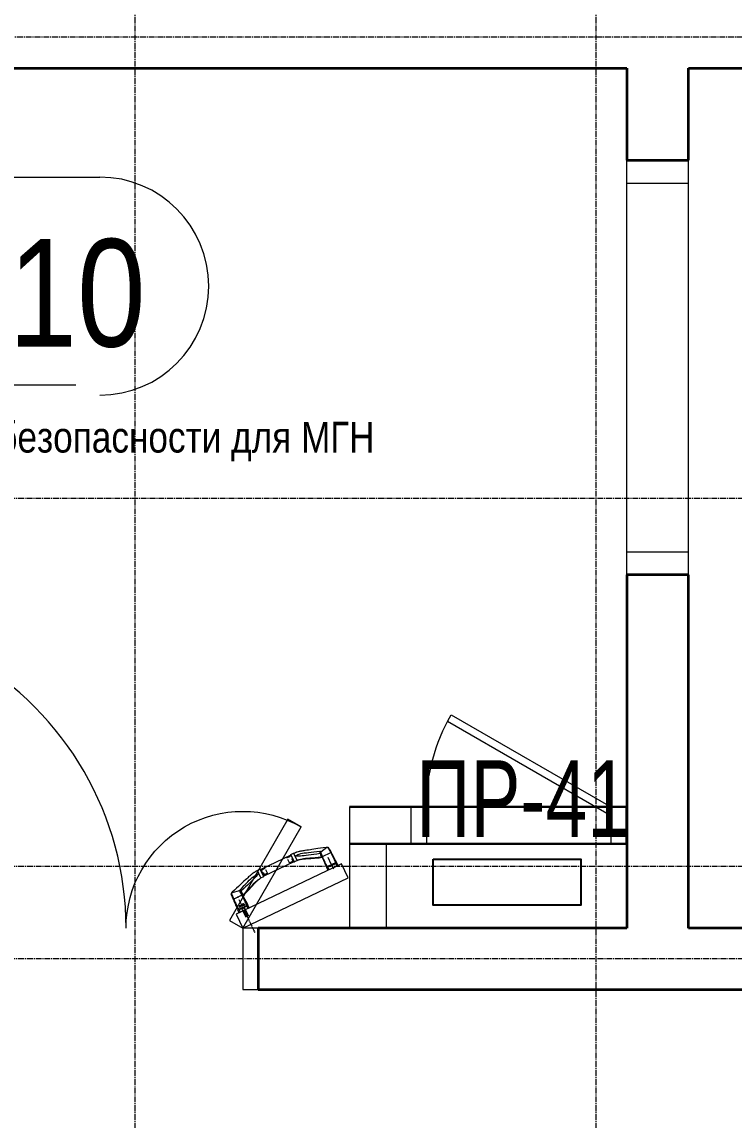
# Model space of a CAD drawing. Header units: millimetres. Extents: x -65509 to 912790, y 446 to 713294.
# Drawn here: x 451332 to 453650, y 517758 to 521333 of the extents above; entities that cross this region are included whole.
import ezdxf
from ezdxf import colors
from ezdxf.entities.mleader import LeaderData, LeaderLine
from ezdxf.enums import TextEntityAlignment as Align
from ezdxf.math import Vec2, Vec3

# ---------------------------------------------------------------- set-up
doc = ezdxf.new("R2010")
doc.units = ezdxf.units.MM
for name, pattern in [('CENTER2', [28.575, 19.05, -3.175, 3.175, -3.175]), ('CENTERLINE', [30, 12, -1.5, 3, -1.5, 12]), ('HIDDEN', [9.525, 6.35, -3.175])]:
    doc.linetypes.add(name, pattern=pattern)
doc.layers.get('Defpoints').update_dxf_attribs({"color": 250})
for name, color, linetype, lineweight in [('A-Wall-Open', 250, 'Continuous', 5), ('АР_Area', 250, 'Continuous', 5), ('АР_Двери', 5, 'Continuous', 9), ('АР_Двери_внутренние_антипаника', 250, 'Continuous', 0), ('АР_Проем', 250, 'Continuous', 0), ('АР_Стены ЖБ', 250, 'Continuous', 35), ('АР_Стены кирпич', 250, 'Continuous', 20), ('Двери кабины', 250, 'Continuous', 0), ('РД_Воронки с кровли', 250, 'Continuous', 18), ('РД_Оси_100', 250, 'Continuous', 0)]:
    doc.layers.add(name, color=color, linetype=linetype, lineweight=lineweight)
doc.layers.add('ВТ_оборудование', color=250, linetype='Continuous')
doc.layers.add('РД_Перемычка инж проемов', color=250, linetype='Continuous')
doc.layers.add('РД_Проем', color=250, linetype='Continuous', lineweight=0, plot=False)
doc.layers.add('РД_проем_инж перемыч_подсчет', color=250, linetype='Continuous', lineweight=30, plot=False)
doc.styles.add('Arial0', font='arial.ttf')
doc.styles.add('style1', font='ARIALN.TTF')
doc.styles.add('ккк', font='isocpeur.ttf', dxfattribs={"width": 0.85, "oblique": 15})

# ---------------------------------------------------------------- blocks, each defined once
blk = doc.blocks.new('UUNEW01NEW00')
at = {"layer": 'АР_Двери_внутренние_антипаника', "color": 40, "linetype": 'Continuous'}
for p, q in [((-9.1, 24), (9.1, 24)), ((-9.1, 19.3), (-9.1, 24)), ((-9, 18.2), (-9.1, 19.3)), ((-9, 17.1), (-9, 18.2)), ((9.1, 24), (9.1, 19.3)), ((-8.8, 1.3), (-13.2, -0.1)), ((-8.5, 1.5), (-9, 17.1)), ((-8.5, 1.5), (-8.8, 1.3)), ((8.3, 0.5), (8, -3.9)), ((-53, -19.5), (-53, -12.4)), ((-47.5, -11.9), (-52.5, -11.9)), ((-47.5, -11.9), (-46.3, -11.8)), ((-45.1, -11.7), (-46.3, -11.8)), ((-44.4, -11.5), (-45.1, -11.7)), ((-42.2, -11), (-44.4, -11.6)), ((-40, -10.4), (-42.2, -11)), ((-38, -9.7), (-40, -10.4)), ((-36.1, -9), (-38, -9.7)), ((-34.2, -8.3), (-36.1, -9)), ((-32.1, -7.5), (-34.2, -8.3)), ((-30.3, -6.7), (-32.1, -7.5)), ((-28.2, -5.9), (-30.3, -6.7)), ((-25.9, -4.9), (-28.2, -5.9)), ((-23.3, -3.9), (-25.9, -4.9)), ((-20.4, -2.7), (-23.3, -3.9)), ((-17, -1.5), (-20.4, -2.7)), ((-17.7, -18.3), (-14.9, -17.4)), ((-13.2, -0.1), (-17, -1.5)), ((-14.9, -17.4), (-11.8, -16.4)), ((-11.8, -16.4), (-8.3, -15.3)), ((-8.3, -15.3), (-4.5, -14.1)), ((-4.5, -14.1), (-0.2, -12.7)), ((-0.2, -12.7), (4.6, -11.2)), ((4.6, -11.2), (5.6, -10.9)), ((5.6, -10.9), (6.4, -10.5)), ((6.4, -10.5), (7.3, -9.6)), ((7.3, -9.6), (7.6, -8.9)), ((7.6, -8.9), (7.7, -8.7)), ((8, -3.9), (7.7, -8.6)), ((7.7, -8.7), (7.7, -8.6)), ((-53, -24.6), (-53, -19.5)), ((-52.5, -25.1), (-47.5, -25.1)), ((-47.5, -25.1), (-45.1, -25)), ((-45.1, -25), (-44.1, -24.9)), ((-44.1, -24.9), (-43.6, -24.9)), ((-43.6, -24.9), (-43, -24.8)), ((-43, -24.8), (-42.4, -24.8)), ((-42.4, -24.8), (-41.8, -24.7)), ((-41.8, -24.7), (-41.1, -24.6)), ((-41.1, -24.6), (-39.3, -24.3)), ((-39.3, -24.3), (-37.6, -23.9)), ((-37.6, -23.9), (-36.2, -23.6)), ((-36.2, -23.6), (-35.1, -23.3)), ((-35.1, -23.3), (-34.2, -23.1)), ((-34.2, -23.1), (-33.1, -22.8)), ((-33.1, -22.8), (-31.7, -22.5)), ((-31.7, -22.5), (-30.1, -22)), ((-30.1, -22), (-28.2, -21.5)), ((-28.2, -21.5), (-26, -20.8)), ((-26, -20.8), (-23.3, -20)), ((-23.3, -20), (-20.2, -19.1)), ((-20.2, -19.1), (-17.7, -18.3))]:
    blk.add_line(p, q, dxfattribs=at)
at = {"layer": 'АР_Двери_внутренние_антипаника', "color": 1, "linetype": 'Continuous'}
for p, q in [((-9.1, 19.3), (-8.9, 19.4)), ((-9.1, 19.3), (-9, 18.8)), ((-9, 18.8), (-8.8, 18.6)), ((-8.9, 19.4), (-8.5, 19.5)), ((-8.8, 18.6), (-8.6, 18.4)), ((-8.6, 18.4), (-8.4, 18.2)), ((-8.5, 19.5), (-8.2, 19.5)), ((-8.4, 18.2), (-8.1, 18.1)), ((-8.2, 19.5), (-7.8, 19.6)), ((-8.1, 18.1), (-7.6, 18)), ((-7.8, 19.6), (-7.5, 19.6)), ((-7.5, 18.3), (-7.6, 18.2)), ((-7.6, 18.2), (-7.6, 18)), ((-7.6, 18), (-7.6, 16.2)), ((-7.5, 19.6), (-7.1, 19.6)), ((-7.4, 18.3), (-7.5, 18.3)), ((-7.3, 18.3), (-7.4, 18.3)), ((-7.2, 18.3), (-7.3, 18.3)), ((-7.1, 18.3), (-7.2, 18.3)), ((-7.1, 24), (-7.1, 19.6)), ((-7.1, 19.6), (7.1, 19.6)), ((-7.1, 19.6), (-7.1, 18.3)), ((7.1, 18.3), (-7.1, 18.3)), ((7.1, 19.6), (7.1, 24)), ((7.1, 19.6), (7.1, 18.3)), ((7.1, 19.6), (7.5, 19.6)), ((7.2, 18.3), (7.1, 18.3)), ((7.3, 18.3), (7.2, 18.3)), ((7.5, 18.3), (7.3, 18.3)), ((7.5, 19.6), (7.8, 19.6)), ((7.6, 18.2), (7.5, 18.3)), ((7.6, 18), (7.6, 18.2)), ((7.6, 18), (8.1, 18.1)), ((7.6, 16.2), (7.6, 18)), ((7.8, 19.6), (8.2, 19.5)), ((8.1, 18.1), (8.4, 18.2)), ((8.2, 19.5), (8.5, 19.5)), ((8.4, 18.2), (8.6, 18.4)), ((8.5, 19.5), (8.9, 19.4)), ((8.6, 18.4), (8.8, 18.6)), ((8.8, 18.6), (9, 18.8)), ((8.9, 19.4), (9.1, 19.3)), ((9, 18.8), (9.1, 19.3)), ((-9.3, 0.2), (-14.4, -1.5)), ((-9.2, 0.8), (-9.3, 0.2)), ((-9.3, -0.1), (-9.3, 0.2)), ((-9.2, 0.2), (-9.3, 0.2)), ((-9.1, 1), (-9.2, 0.8)), ((-8.9, 0.5), (-9.2, 0.2)), ((-9, 1.2), (-9.1, 1)), ((-8.8, 1.3), (-9, 1.2)), ((-8.7, 0.8), (-8.9, 0.5)), ((-8.6, 0.9), (-8.7, 0.8)), ((-8.6, 1), (-8.6, 0.9)), ((-8.5, 1), (-8.6, 1)), ((-8.4, 0.8), (-8.5, 1.5)), ((-8.4, 1.3), (-8.5, 1)), ((-8.4, 1.4), (-8.4, 0.4)), ((-8.3, 0.5), (-8.4, 0.8)), ((-8.4, 0.4), (-8.4, -0.4)), ((-8.4, 0.4), (-8.3, 0.4)), ((-8.1, 0.2), (-8.3, 0.5)), ((-7.8, 0.1), (-8.1, 0.2)), ((-7.4, 0), (-7.8, 0.1)), ((-7.6, 16.2), (-7.6, 14.1)), ((-7.6, 14.1), (-7.6, 12.2)), ((-7.6, 12.2), (-7.6, 9.8)), ((-7.6, 9.8), (-7.6, 7.8)), ((-7.6, 7.8), (-7.6, 6.2)), ((-7.6, 6.2), (-7.6, 4.7)), ((-7.6, 4.7), (-7.5, 3.2)), ((-7.5, 3.2), (-7.5, 1.6)), ((-7.5, 1.6), (-7.4, 0)), ((-7.5, 0), (-7.5, 0)), ((-7.5, 0), (-7.3, 0)), ((-7.4, 0), (7.4, 0)), ((-7.3, 0), (7.3, 0)), ((-3.5, 16), (-4.6, 16.4)), ((-4.6, 16.4), (-4.6, 16.3)), ((-3.5, 15.9), (-4.6, 16.3)), ((-4.6, 16.3), (-3.8, 14.8)), ((-3.8, 14.8), (-3.3, 14.8)), ((-3, 14.7), (-3.8, 14.7)), ((-3.8, 14.7), (-3.8, 14.6)), ((-3, 14.6), (-3.8, 14.6)), ((-3.8, 14.6), (-3.8, 13.7)), ((-3.8, 13.7), (-3, 13.7)), ((-3.3, 14.8), (-3.6, 15.5)), ((-3.6, 15.5), (-2.7, 15.3)), ((-3.3, 14.9), (-3.6, 15.5)), ((-2.3, 15.7), (-3.5, 16)), ((-2.3, 15.6), (-3.5, 15.9)), ((-3.1, 14.4), (-3.4, 14.4)), ((-3.4, 14.4), (-3.4, 13.9)), ((-3.4, 14), (-3.1, 14)), ((-3.4, 13.9), (-3.1, 13.9)), ((-3.3, 14.9), (-3.3, 14.8)), ((-3, 14.4), (-3.1, 14.4)), ((-3.1, 14), (-3.1, 13.9)), ((-3.1, 14), (-3, 14)), ((-3.1, 13.9), (-3, 13.9)), ((-3, 14.7), (-3, 14.6)), ((-2.9, 14.7), (-3, 14.7)), ((-2.9, 14.6), (-3, 14.6)), ((-2.9, 14.4), (-3, 14.4)), ((-3, 14.4), (-3, 14.4)), ((-3, 14.4), (-3, 14.4)), ((-3, 14), (-3, 14)), ((-3, 14), (-3, 14)), ((-3, 14), (-2.9, 14)), ((-3, 13.9), (-3, 13.9)), ((-3, 13.9), (-3, 13.9)), ((-3, 13.9), (-2.9, 13.9)), ((-3, 13.7), (-2.9, 13.7)), ((-2.8, 14.7), (-2.9, 14.7)), ((-2.9, 14.7), (-2.9, 14.7)), ((-2.8, 14.5), (-2.9, 14.6)), ((-2.9, 14.6), (-2.9, 14.6)), ((-2.9, 14.3), (-2.9, 14.4)), ((-2.9, 14.3), (-2.9, 14.3)), ((-2.9, 14.3), (-2.9, 14.3)), ((-2.9, 14.3), (-2.9, 14.3)), ((-2.9, 14), (-2.9, 14.3)), ((-2.9, 14.1), (-2.9, 14)), ((-2.9, 14), (-2.9, 14.1)), ((-2.9, 14.1), (-2.9, 14.1)), ((-2.9, 14.1), (-2.9, 14.1)), ((-2.9, 14.1), (-2.9, 14.1)), ((-2.9, 14), (-2.9, 14)), ((-2.9, 13.9), (-2.9, 14)), ((-2.9, 14), (-2.9, 14)), ((-2.9, 14), (-2.9, 14)), ((-2.9, 13.9), (-2.9, 13.9)), ((-2.9, 13.9), (-2.9, 13.9)), ((-2.9, 13.7), (-2.8, 13.7)), ((-2.7, 14.6), (-2.8, 14.7)), ((-2.7, 14.5), (-2.8, 14.5)), ((-2.8, 13.7), (-2.8, 13.8)), ((-2.8, 13.8), (-2.7, 13.8)), ((-2.7, 15.3), (-1.7, 15.1)), ((-2.6, 14.6), (-2.7, 14.6)), ((-2.6, 14.5), (-2.7, 14.5)), ((-2.7, 13.8), (-2.6, 13.8)), ((-2.6, 14.5), (-2.6, 14.6)), ((-2.6, 14.6), (-2.6, 14.6)), ((-2.6, 14.4), (-2.6, 14.5)), ((-2.5, 14.5), (-2.6, 14.5)), ((-2.5, 14.4), (-2.6, 14.4)), ((-2.6, 14.4), (-2.6, 14.4)), ((-2.6, 13.8), (-2.6, 13.9)), ((-2.6, 13.9), (-2.5, 13.9)), ((-2.5, 14.4), (-2.5, 14.5)), ((-2.5, 14.4), (-2.5, 14.3)), ((-2.5, 14.3), (-2.5, 14.4)), ((-2.5, 14), (-2.5, 14.3)), ((-2.5, 13.9), (-2.5, 14)), ((-1, 15.5), (-2.3, 15.7)), ((-1, 15.4), (-2.3, 15.6)), ((-2.2, 14.5), (-2.3, 14.5)), ((-2.3, 14.5), (-2.3, 14.4)), ((-2.3, 14.4), (-2.3, 14.3)), ((-2.2, 14.4), (-2.3, 14.4)), ((-2.3, 14.4), (-2.3, 14.3)), ((-2.3, 14.3), (-2.3, 14)), ((-2.3, 14), (-2.3, 13.9)), ((-2.3, 13.9), (-2.3, 13.9)), ((-2.3, 13.9), (-2.2, 13.8)), ((-2.1, 14.6), (-2.2, 14.6)), ((-2.2, 14.6), (-2.2, 14.5)), ((-2.1, 14.5), (-2.2, 14.5)), ((-2.2, 14.5), (-2.2, 14.4)), ((-2.2, 13.8), (-2.2, 13.8)), ((-2.2, 13.8), (-2.1, 13.8)), ((-2, 14.7), (-2.1, 14.6)), ((-2, 14.6), (-2.1, 14.5)), ((-2.1, 14.6), (-2.1, 14.6)), ((-2.1, 14.5), (-2.1, 14.5)), ((-2.1, 13.8), (-2, 13.7)), ((-1.9, 14.7), (-2, 14.7)), ((-1.9, 14.6), (-2, 14.6)), ((-2, 13.7), (-2, 13.7)), ((-2, 13.7), (-1.9, 13.7)), ((-1.8, 14.7), (-1.9, 14.7)), ((-1.8, 14.6), (-1.9, 14.6)), ((-1.8, 14.4), (-1.9, 14.4)), ((-1.9, 14.4), (-1.9, 14.3)), ((-1.9, 14.3), (-1.9, 14)), ((-1.9, 14.3), (-1.9, 14.3)), ((-1.9, 14.3), (-1.9, 14.3)), ((-1.9, 14.3), (-1.9, 14.3)), ((-1.9, 14.1), (-1.9, 14.1)), ((-1.9, 14.1), (-1.9, 14.1)), ((-1.9, 14.1), (-1.9, 14.1)), ((-1.9, 14.1), (-1.8, 14)), ((-1.9, 14), (-1.9, 14)), ((-1.9, 14), (-1.9, 14)), ((-1.9, 14), (-1.9, 13.9)), ((-1.9, 13.9), (-1.8, 13.9)), ((-1.9, 13.7), (-1.8, 13.7)), ((-1.8, 14.7), (-1.8, 14.6)), ((-1.5, 14.7), (-1.8, 14.7)), ((-1.5, 14.6), (-1.8, 14.6)), ((-1.7, 14.4), (-1.8, 14.4)), ((-1.8, 14.4), (-1.8, 14.4)), ((-1.8, 14.4), (-1.8, 14.4)), ((-1.8, 14), (-1.8, 14)), ((-1.8, 14), (-1.8, 14)), ((-1.8, 14), (-1.7, 14)), ((-1.8, 13.9), (-1.8, 13.9)), ((-1.8, 13.9), (-1.8, 13.9)), ((-1.8, 13.9), (-1.7, 13.9)), ((-1.8, 13.7), (-1.5, 13.7)), ((-1.7, 15.1), (-0.7, 15)), ((-1.7, 14.4), (-1.7, 14.4)), ((-1.6, 14.4), (-1.7, 14.4)), ((-1.7, 14), (-1.7, 13.9)), ((-1.7, 14), (-1.7, 14)), ((-1.7, 14), (-1.6, 14)), ((-1.7, 13.9), (-1.6, 13.9)), ((-1.7, 13.9), (-1.7, 13.9)), ((-1.5, 14.4), (-1.6, 14.4)), ((-1.6, 14.4), (-1.6, 14.4)), ((-1.6, 14), (-1.6, 13.9)), ((-1.6, 14), (-1.6, 14)), ((-1.6, 14), (-1.5, 14)), ((-1.6, 13.9), (-1.6, 13.9)), ((-1.6, 13.9), (-1.5, 13.9)), ((-1.5, 14.7), (-1.5, 14.6)), ((-1.4, 14.7), (-1.5, 14.7)), ((-1.4, 14.6), (-1.5, 14.6)), ((-1.4, 14.3), (-1.5, 14.4)), ((-1.5, 14.4), (-1.5, 14.4)), ((-1.5, 14.4), (-1.5, 14.4)), ((-1.5, 14), (-1.4, 14.1)), ((-1.5, 14), (-1.5, 14)), ((-1.5, 14), (-1.5, 14)), ((-1.5, 14), (-1.5, 14)), ((-1.5, 13.9), (-1.5, 13.9)), ((-1.5, 13.9), (-1.5, 13.9)), ((-1.5, 13.9), (-1.5, 13.9)), ((-1.5, 13.9), (-1.4, 13.9)), ((-1.5, 13.7), (-1.4, 13.7)), ((-1.3, 14.7), (-1.4, 14.7)), ((-1.3, 14.6), (-1.4, 14.6)), ((-1.4, 14.3), (-1.4, 14.3)), ((-1.4, 14.3), (-1.4, 14.3)), ((-1.4, 14.3), (-1.4, 14.3)), ((-1.4, 14), (-1.4, 14.3)), ((-1.4, 14.1), (-1.4, 14)), ((-1.4, 14.1), (-1.4, 14.1)), ((-1.4, 14.1), (-1.4, 14.1)), ((-1.4, 14.1), (-1.4, 14.1)), ((-1.4, 13.9), (-1.4, 14)), ((-1.4, 14), (-1.4, 14)), ((-1.4, 14), (-1.4, 14)), ((-1.4, 13.7), (-1.3, 13.7)), ((-1.2, 14.6), (-1.3, 14.7)), ((-1.3, 14.7), (-1.3, 14.7)), ((-1.3, 14.5), (-1.3, 14.6)), ((-1.2, 14.5), (-1.3, 14.5)), ((-1.3, 13.7), (-1.2, 13.8)), ((-1.1, 14.6), (-1.2, 14.6)), ((-1.1, 14.5), (-1.2, 14.5)), ((-1.2, 13.8), (-1.2, 13.8)), ((-1.2, 13.8), (-1.1, 13.8)), ((-1.1, 14.5), (-1.1, 14.6)), ((-1.1, 14.6), (-1.1, 14.6)), ((-1.1, 14.4), (-1.1, 14.5)), ((-1, 14.5), (-1.1, 14.5)), ((-1, 14.4), (-1.1, 14.4)), ((-1.1, 14.4), (-1.1, 14.4)), ((-1.1, 13.8), (-1.1, 13.9)), ((-1.1, 13.9), (-1, 13.9)), ((0, 16.5), (-1, 15.5)), ((0, 16.4), (-1, 15.4)), ((-1, 15.5), (-1, 15.4)), ((-1, 14.4), (-1, 14.5)), ((-1, 14.3), (-1, 14.4)), ((-1, 14.4), (-1, 14.3)), ((-1, 14), (-1, 14.3)), ((-1, 13.9), (-1, 14)), ((0, 14.7), (-0.8, 14.7)), ((-0.8, 14.7), (-0.8, 14.6)), ((0, 14.6), (-0.8, 14.6)), ((-0.8, 14.6), (-0.8, 13.7)), ((-0.8, 13.7), (-0.4, 13.7)), ((-0.7, 15), (0, 15.7)), ((-0.1, 14.4), (-0.4, 14.4)), ((-0.4, 14.4), (-0.4, 14.2)), ((-0.4, 14.3), (-0.1, 14.3)), ((-0.4, 14.2), (-0.1, 14.2)), ((-0.4, 14.1), (-0.2, 14.1)), ((-0.4, 13.7), (-0.4, 14.1)), ((-0.2, 14.1), (0, 13.7)), ((0, 14.4), (-0.1, 14.4)), ((-0.1, 14.4), (-0.1, 14.4)), ((-0.1, 14.4), (-0.1, 14.4)), ((-0.1, 14.3), (-0.1, 14.2)), ((-0.1, 14.3), (-0.1, 14.3)), ((-0.1, 14.3), (-0.1, 14.3)), ((-0.1, 14.3), (0, 14.3)), ((-0.1, 14.2), (-0.1, 14.2)), ((-0.1, 14.2), (-0.1, 14.2)), ((-0.1, 14.2), (0, 14.2)), ((0, 16.5), (0, 16.4)), ((1, 15.5), (0, 16.5)), ((1, 15.4), (0, 16.4)), ((0, 15.7), (0.7, 15)), ((0, 14.7), (0, 14.6)), ((0.1, 14.7), (0, 14.7)), ((0.1, 14.6), (0, 14.6)), ((0, 14.3), (0, 14.4)), ((0, 14.4), (0, 14.4)), ((0, 14.3), (0, 14.4)), ((0, 14.4), (0, 14.4)), ((0, 14.4), (0, 14.4)), ((0, 14.4), (0, 14.4)), ((0, 14.4), (0, 14.4)), ((0, 14.3), (0, 14.3)), ((0, 14.3), (0, 14.3)), ((0, 14.3), (0, 14.3)), ((0, 14.2), (0, 14.3)), ((0, 14.3), (0, 14.3)), ((0, 14.3), (0, 14.3)), ((0, 14.3), (0, 14.3)), ((0, 14.2), (0, 14.2)), ((0, 14.2), (0, 14.2)), ((0, 13.7), (0.5, 13.7)), ((0.2, 14.7), (0.1, 14.7)), ((0.2, 14.6), (0.1, 14.6)), ((0.3, 14.6), (0.2, 14.7)), ((0.2, 14.7), (0.2, 14.7)), ((0.2, 14.5), (0.2, 14.6)), ((0.3, 14.5), (0.2, 14.5)), ((0.5, 13.7), (0.2, 14.1)), ((0.2, 14.1), (0.3, 14.1)), ((0.4, 14.6), (0.3, 14.6)), ((0.4, 14.5), (0.3, 14.5)), ((0.3, 14.1), (0.4, 14.2)), ((0.3, 14.1), (0.3, 14.1)), ((0.5, 13.8), (0.3, 14.1)), ((0.4, 14.5), (0.4, 14.6)), ((0.4, 14.6), (0.4, 14.6)), ((0.4, 14.4), (0.4, 14.5)), ((0.4, 14.4), (0.4, 14.5)), ((0.4, 14.5), (0.4, 14.5)), ((0.4, 14.3), (0.4, 14.4)), ((0.4, 14.4), (0.4, 14.4)), ((0.4, 14.4), (0.4, 14.4)), ((0.4, 14.2), (0.4, 14.3)), ((0.4, 14.3), (0.4, 14.3)), ((0.4, 14.2), (0.4, 14.2)), ((0.5, 13.8), (0.5, 13.7)), ((0.7, 15), (1.7, 15.1)), ((0.7, 14.7), (0.7, 14.6)), ((1.4, 14.7), (0.7, 14.7)), ((1.4, 14.6), (0.7, 14.6)), ((0.7, 14.6), (0.7, 13.7)), ((0.7, 13.7), (1.1, 13.7)), ((2.3, 15.7), (1, 15.5)), ((2.3, 15.6), (1, 15.4)), ((1, 15.5), (1, 15.4)), ((1.1, 13.7), (1.1, 14.3)), ((1.1, 14.3), (1.2, 14.3)), ((1.2, 14.3), (1.5, 13.7)), ((1.4, 14.7), (1.4, 14.6)), ((1.6, 14.2), (1.4, 14.7)), ((1.6, 14.1), (1.4, 14.6)), ((1.5, 13.7), (1.8, 13.7)), ((1.6, 14.2), (1.6, 14.1)), ((1.7, 14.2), (1.6, 14.2)), ((1.7, 14.1), (1.6, 14.1)), ((1.7, 15.1), (2.7, 15.3)), ((1.9, 14.7), (1.7, 14.2)), ((1.9, 14.6), (1.7, 14.1)), ((1.7, 14.2), (1.7, 14.1)), ((1.8, 13.7), (2, 14.3)), ((1.9, 14.7), (1.9, 14.6)), ((2.5, 14.7), (1.9, 14.7)), ((2.5, 14.6), (1.9, 14.6)), ((2, 14.3), (2.2, 14.3)), ((2.2, 14.3), (2.2, 13.7)), ((2.2, 13.7), (2.5, 13.7)), ((3.5, 16), (2.3, 15.7)), ((3.5, 15.9), (2.3, 15.6)), ((2.5, 14.7), (2.5, 14.6)), ((2.5, 13.7), (2.5, 14.6)), ((2.7, 15.3), (3.6, 15.5)), ((3.1, 14.7), (2.7, 13.8)), ((3.1, 14.6), (2.7, 13.7)), ((2.7, 13.8), (2.7, 13.7)), ((2.7, 13.7), (3.2, 13.7)), ((3.1, 14.7), (3.1, 14.6)), ((3.9, 14.7), (3.1, 14.7)), ((3.9, 14.6), (3.1, 14.6)), ((3.2, 13.7), (3.2, 13.9)), ((3.2, 13.9), (3.8, 13.9)), ((3.6, 15.5), (3.3, 14.8)), ((3.6, 15.5), (3.3, 14.9)), ((3.3, 14.9), (3.3, 14.8)), ((3.3, 14.8), (3.8, 14.8)), ((3.4, 14.3), (3.3, 14)), ((3.3, 14.1), (3.7, 14.1)), ((3.3, 14), (3.7, 14)), ((3.6, 14.3), (3.4, 14.3)), ((4.6, 16.4), (3.5, 16)), ((4.6, 16.3), (3.5, 15.9)), ((3.7, 14), (3.6, 14.3)), ((3.8, 14.8), (4.6, 16.3)), ((3.8, 13.9), (3.8, 13.7)), ((3.8, 13.7), (4.2, 13.7)), ((3.9, 14.7), (3.9, 14.6)), ((4.2, 13.8), (3.9, 14.7)), ((4.2, 13.7), (3.9, 14.6)), ((4.2, 13.8), (4.2, 13.7)), ((4.6, 16.4), (4.6, 16.3)), ((6.7, -9.4), (7.3, 0)), ((7.4, 0), (7.5, 2)), ((7.8, 0.1), (7.4, 0)), ((7.5, 2), (7.6, 4)), ((7.6, 14.2), (7.6, 16.2)), ((7.6, 12.3), (7.6, 14.2)), ((7.6, 9.9), (7.6, 12.3)), ((7.6, 8), (7.6, 9.9)), ((7.6, 5.9), (7.6, 8)), ((7.6, 4), (7.6, 5.9)), ((8.1, 0.2), (7.8, 0.1)), ((8.3, 0.5), (8.1, 0.2)), ((8.4, 0.8), (8.3, 0.5)), ((-52.5, -11.9), (-52.5, -19.8)), ((-47.5, -11.9), (-47.5, -19.8)), ((-47.5, -11.9), (-47.5, -11.9)), ((-43.1, -11.4), (-44.5, -11.6)), ((-41.6, -11.2), (-43.1, -11.4)), ((-42.9, -18.5), (-41.3, -17.7)), ((-39.3, -10.7), (-41.6, -11.2)), ((-41.3, -17.7), (-39, -16.7)), ((-36.7, -9.9), (-39.3, -10.7)), ((-39, -16.7), (-36.4, -15.7)), ((-33.8, -8.9), (-36.7, -9.9)), ((-36.4, -15.7), (-33.5, -14.5)), ((-31.9, -17.6), (-34.9, -18.5)), ((-30.7, -7.7), (-33.8, -8.9)), ((-33.5, -14.5), (-30.3, -13.4)), ((-28.7, -16.6), (-31.9, -17.6)), ((-27.2, -6.3), (-30.7, -7.7)), ((-30.3, -13.4), (-26.8, -12.1)), ((-25.2, -15.3), (-28.7, -16.6)), ((-23.3, -4.8), (-27.2, -6.3)), ((-26.8, -12.1), (-22.9, -10.9)), ((-21.4, -13.9), (-25.2, -15.3)), ((-19.1, -3.2), (-23.3, -4.8)), ((-22.9, -10.9), (-18.7, -9.6)), ((-17.3, -12.4), (-21.4, -13.9)), ((-14.4, -1.5), (-19.1, -3.2)), ((-18.7, -9.6), (-14, -8.2)), ((-12.8, -10.8), (-17.3, -12.4)), ((-14, -8.2), (-8.8, -6.6)), ((-7.8, -9.1), (-12.8, -10.8)), ((-9, -3.8), (-9.3, -0.1)), ((-8.8, -6.6), (-9, -3.8)), ((-8.8, -6.6), (-8.8, -6.6)), ((-8.8, -7.3), (-8.8, -6.6)), ((-8.8, -6.6), (-8.7, -6.6)), ((-8.5, -8.1), (-8.8, -7.3)), ((-8.7, -6.6), (-8.6, -6.6)), ((-8.6, -6.6), (-8.4, -6.7)), ((-8.2, -8.7), (-8.5, -8.1)), ((-8.4, -0.4), (-8.3, -0.9)), ((-8.4, -6.7), (-8.1, -6.7)), ((-8.3, -0.9), (-8.3, -1.1)), ((-8.3, -1.1), (-8.3, -1.1)), ((-8.3, -1.2), (-8.2, -1.2)), ((-8.2, -1.2), (-8.2, -1.2)), ((-8.2, -1.2), (-8.2, -1.5)), ((-8.2, -1.5), (-8.2, -1.5)), ((-7.8, -9.1), (-8.2, -8.7)), ((-8.1, -6.7), (-8, -6.6)), ((-8, -7.1), (-8.1, -6.7)), ((-8.1, -6.7), (-8.1, -6.7)), ((-8, -6.6), (-8, -6.6)), ((-8, -6.6), (-7.9, -6.6)), ((-7.6, -7.6), (-8, -7.1)), ((-7.8, -6.9), (-7.9, -6.6)), ((-7.9, -6.6), (-7.9, -6.7)), ((-7.9, -6.7), (-7.9, -6.6)), ((-7.5, -7.2), (-7.8, -6.9)), ((-7.4, -8.9), (-7.8, -9.1)), ((-7.2, -8), (-7.6, -7.6)), ((-7.2, -7.4), (-7.5, -7.2)), ((-7.1, -8.7), (-7.4, -8.9)), ((-7.3, 0), (-7.2, -1.7)), ((-7.2, -1.7), (-7.2, -3.1)), ((-7.2, -3.1), (-7.1, -4.5)), ((-6.9, -7.4), (-7.2, -7.4)), ((-6.7, -8.2), (-7.2, -8)), ((-7.1, -4.5), (-7, -6)), ((-6.7, -8.2), (-7.1, -8.7)), ((-7, -6), (-6.9, -7.4)), ((-6.9, -7.4), (-6.8, -7.5)), ((-6.8, -7.5), (-6.8, -7.5)), ((-6.8, -7.5), (-6.8, -7.6)), ((-6.8, -7.6), (-6.8, -7.6)), ((-6.8, -7.6), (-6.8, -7.6)), ((-6.8, -7.6), (-6.8, -7.6)), ((-6.8, -7.6), (-6.8, -7.6)), ((-6.8, -7.6), (-6.8, -7.6)), ((-6.8, -7.6), (-6.8, -7.6)), ((-6.8, -7.6), (-6.8, -7.6)), ((-6.8, -7.6), (-6.8, -7.6)), ((-6.8, -7.6), (-6.8, -7.6)), ((-6.8, -7.6), (-6.8, -7.6)), ((-6.8, -7.6), (-6.8, -7.6)), ((-6.8, -7.6), (-6.8, -7.6)), ((-6.8, -7.6), (-6.8, -7.6)), ((-6.8, -7.6), (-6.7, -7.8)), ((-6.7, -7.8), (-6.6, -8)), ((-6.6, -8), (-6.7, -8.1)), ((-6.7, -8.1), (-6.7, -8.2)), ((-6.7, -8.2), (5.6, -10.6)), ((5.6, -10.6), (6.3, -10)), ((5.6, -10.6), (6, -10.6)), ((6, -10.6), (6.3, -10.5)), ((6.3, -10), (6.6, -9.7)), ((6.3, -10.5), (6.4, -10.5)), ((6.6, -9.7), (6.7, -9.4)), ((6.7, -9.4), (7.1, -9.3)), ((7.1, -9.3), (7.4, -9.1)), ((7.4, -9.1), (7.6, -8.9)), ((8.3, -0.4), (8.3, -0.3)), ((-52.5, -19.8), (-52.5, -25.1)), ((-52.5, -25.1), (-47.5, -25.1)), ((-47.5, -19.8), (-46, -19.6)), ((-45.9, -19.8), (-47.5, -19.8)), ((-47.5, -19.8), (-47.5, -25.1)), ((-46, -19.6), (-44.5, -19.2)), ((-44.3, -19.8), (-45.9, -19.8)), ((-44.5, -19.2), (-42.9, -18.5)), ((-42.5, -19.7), (-44.3, -19.8)), ((-40.6, -19.6), (-42.5, -19.7)), ((-37.8, -19.2), (-40.6, -19.6)), ((-34.9, -18.5), (-37.8, -19.2))]:
    blk.add_line(p, q, dxfattribs=at)
at = {"layer": 'АР_Двери_внутренние_антипаника', "color": 1, "linetype": 'CENTERLINE'}
blk.add_line((0, 4.4), (0, 26), dxfattribs=at)
at = {"layer": 'АР_Двери_внутренние_антипаника', "color": 1, "linetype": 'HIDDEN'}
for p, q in [((-60.5, -14), (-53, -14)), ((-60.5, -14), (-60.5, -23)), ((-54.5, -17.6), (-54.5, -14.1)), ((-54.5, -14.1), (-53, -14.1)), ((-54.5, -17.6), (-53, -17.6)), ((-60.5, -23), (-53, -23))]:
    blk.add_line(p, q, dxfattribs=at)
at = {"layer": 'АР_Двери_внутренние_антипаника', "color": 40, "linetype": 'Continuous'}
for centre, radius, start, end in [((-490.9, 27.7), 500, 356.9219, 359.0377), ((-52.5, -12.4), 0.5, 90, 180), ((-52.5, -24.6), 0.5, 180, 270)]:
    blk.add_arc(centre, radius, start, end, dxfattribs=at)
at = {"layer": 'АР_Двери_внутренние_антипаника', "color": 1, "linetype": 'Continuous'}
blk.add_arc((490.8, 29.3), 500, 183.3082, 184.1216, dxfattribs=at)
blk.add_point((0, 0), dxfattribs=at)
blk = doc.blocks.new('66NEW00')
at = {"layer": 'АР_Двери_внутренние_антипаника', "color": 40, "linetype": 'Continuous'}
for p, q in [((9.1, 0), (-9.1, 0)), ((-9.1, 0), (-9.1, -4.7)), ((9.1, -4.7), (9.1, 0)), ((8.5, -22.4), (9, -6.9)), ((9, -5.7), (9.1, -4.7)), ((9, -6.9), (9, -5.7)), ((-8.3, -23.5), (-8, -27.9)), ((-8, -27.9), (-7.7, -32.5)), ((-7.7, -32.7), (-7.7, -32.5)), ((-7.6, -32.8), (-7.7, -32.7)), ((-7.3, -33.6), (-7.6, -32.8)), ((-6.4, -34.5), (-7.3, -33.6)), ((-5.6, -34.9), (-6.4, -34.5)), ((-4.6, -35.2), (-5.6, -34.9)), ((0.2, -36.7), (-4.6, -35.2)), ((8.5, -22.4), (8.8, -22.7)), ((8.8, -22.7), (13.2, -24.1)), ((13.2, -24.1), (17, -25.5)), ((17, -25.5), (20.4, -26.7)), ((20.4, -26.7), (23.3, -27.9)), ((23.3, -27.9), (25.9, -28.9)), ((25.9, -28.9), (28.2, -29.9)), ((28.2, -29.9), (30.3, -30.7)), ((30.3, -30.7), (32.1, -31.4)), ((32.1, -31.4), (34.2, -32.3)), ((34.2, -32.3), (36.1, -33)), ((36.1, -33), (38, -33.7)), ((38, -33.7), (40, -34.4)), ((40, -34.4), (42.2, -35)), ((42.2, -35), (44.4, -35.5)), ((44.4, -35.5), (45.1, -35.6)), ((45.1, -35.6), (46.3, -35.8)), ((4.5, -38.1), (0.2, -36.7)), ((8.3, -39.3), (4.5, -38.1)), ((11.8, -40.4), (8.3, -39.3)), ((14.9, -41.4), (11.8, -40.4)), ((17.7, -42.3), (14.9, -41.4)), ((20.2, -43), (17.7, -42.3)), ((23.3, -44), (20.2, -43)), ((26, -44.8), (23.3, -44)), ((28.2, -45.4), (26, -44.8)), ((30.1, -46), (28.2, -45.4)), ((31.7, -46.4), (30.1, -46)), ((33.1, -46.8), (31.7, -46.4)), ((34.2, -47.1), (33.1, -46.8)), ((35.1, -47.3), (34.2, -47.1)), ((36.2, -47.6), (35.1, -47.3)), ((37.6, -47.9), (36.2, -47.6)), ((39.3, -48.2), (37.6, -47.9)), ((41.1, -48.6), (39.3, -48.2)), ((41.8, -48.7), (41.1, -48.6)), ((42.4, -48.7), (41.8, -48.7)), ((43, -48.8), (42.4, -48.7)), ((43.6, -48.9), (43, -48.8)), ((44.1, -48.9), (43.6, -48.9)), ((45.1, -49), (44.1, -48.9)), ((47.5, -49.1), (45.1, -49)), ((47.5, -35.8), (46.3, -35.8)), ((47.5, -35.8), (52.5, -35.8)), ((52.5, -49.1), (47.5, -49.1)), ((53, -43.4), (53, -36.3)), ((53, -48.6), (53, -43.4))]:
    blk.add_line(p, q, dxfattribs=at)
at = {"layer": 'АР_Двери_внутренние_антипаника', "color": 1, "linetype": 'Continuous'}
for p, q in [((-7.1, -4.4), (-7.1, 0)), ((7.1, 0), (7.1, -4.4)), ((-8.9, -4.6), (-9.1, -4.7)), ((-9, -5.2), (-9.1, -4.7)), ((-8.8, -5.4), (-9, -5.2)), ((-8.5, -4.5), (-8.9, -4.6)), ((-8.6, -5.6), (-8.8, -5.4)), ((-8.4, -5.7), (-8.6, -5.6)), ((-8.2, -4.4), (-8.5, -4.5)), ((-8.1, -5.8), (-8.4, -5.7)), ((-7.8, -4.4), (-8.2, -4.4)), ((-7.6, -5.9), (-8.1, -5.8)), ((-7.5, -4.4), (-7.8, -4.4)), ((-7.6, -5.8), (-7.5, -5.7)), ((-7.6, -5.9), (-7.6, -5.8)), ((-7.6, -7.7), (-7.6, -5.9)), ((-7.6, -9.8), (-7.6, -7.7)), ((-7.6, -11.7), (-7.6, -9.8)), ((-7.6, -14), (-7.6, -11.7)), ((-7.6, -16), (-7.6, -14)), ((-7.6, -18.1), (-7.6, -16)), ((-7.1, -4.4), (-7.5, -4.4)), ((-7.5, -5.7), (-7.3, -5.7)), ((-7.3, -5.7), (-7.2, -5.6)), ((-7.2, -5.6), (-7.1, -5.6)), ((7.1, -4.4), (-7.1, -4.4)), ((-7.1, -4.4), (-7.1, -5.6)), ((-7.1, -5.6), (7.1, -5.6)), ((7.1, -4.4), (7.1, -5.6)), ((7.5, -4.4), (7.1, -4.4)), ((7.1, -5.6), (7.2, -5.6)), ((7.2, -5.6), (7.3, -5.7)), ((7.3, -5.7), (7.4, -5.7)), ((7.4, -5.7), (7.5, -5.7)), ((7.8, -4.4), (7.5, -4.4)), ((7.5, -5.7), (7.6, -5.8)), ((8.1, -5.8), (7.6, -5.9)), ((7.6, -5.8), (7.6, -5.9)), ((7.6, -5.9), (7.6, -7.8)), ((7.6, -7.8), (7.6, -9.9)), ((7.6, -9.9), (7.6, -11.8)), ((7.6, -11.8), (7.6, -14.2)), ((7.6, -14.2), (7.6, -16.2)), ((7.6, -16.2), (7.6, -17.8)), ((7.6, -17.8), (7.6, -19.3)), ((8.2, -4.4), (7.8, -4.4)), ((8.4, -5.7), (8.1, -5.8)), ((8.5, -4.5), (8.2, -4.4)), ((8.6, -5.6), (8.4, -5.7)), ((8.9, -4.6), (8.5, -4.5)), ((8.8, -5.4), (8.6, -5.6)), ((9, -5.2), (8.8, -5.4)), ((9.1, -4.7), (8.9, -4.6)), ((9.1, -4.7), (9, -5.2)), ((-8.4, -23.1), (-8.3, -23.5)), ((-8.3, -23.5), (-8.1, -23.7)), ((-8.3, -24.4), (-8.3, -24.2)), ((-8.1, -23.7), (-7.8, -23.9)), ((-7.8, -23.9), (-7.4, -24)), ((-7.6, -19.9), (-7.6, -18.1)), ((-7.5, -21.9), (-7.6, -19.9)), ((-7.4, -33.1), (-7.6, -32.8)), ((-7.4, -24), (-7.5, -21.9)), ((7.4, -24), (-7.4, -24)), ((-7.1, -33.3), (-7.4, -33.1)), ((7.3, -24), (-7.3, -24)), ((-6.7, -33.3), (-7.3, -24)), ((-6.7, -33.3), (-7.1, -33.3)), ((-6.6, -33.7), (-6.7, -33.3)), ((-6.3, -34), (-6.6, -33.7)), ((-6.3, -34.5), (-6.4, -34.4)), ((-5.6, -34.5), (-6.3, -34)), ((-6, -34.6), (-6.3, -34.5)), ((-5.6, -34.5), (-6, -34.6)), ((6.7, -32.2), (-5.6, -34.5)), ((6.7, -31.8), (6.6, -32)), ((6.6, -32), (6.7, -32.1)), ((6.8, -31.6), (6.7, -31.8)), ((6.7, -32.2), (7.2, -32)), ((6.7, -32.1), (6.7, -32.2)), ((6.7, -32.2), (7.1, -32.7)), ((6.9, -31.4), (6.8, -31.5)), ((6.8, -31.5), (6.8, -31.5)), ((6.8, -31.5), (6.8, -31.5)), ((6.8, -31.5), (6.8, -31.6)), ((6.8, -31.6), (6.8, -31.6)), ((6.8, -31.6), (6.8, -31.6)), ((6.8, -31.6), (6.8, -31.6)), ((6.8, -31.6), (6.8, -31.6)), ((6.8, -31.6), (6.8, -31.6)), ((6.8, -31.6), (6.8, -31.6)), ((6.8, -31.6), (6.8, -31.6)), ((6.8, -31.6), (6.8, -31.6)), ((6.8, -31.6), (6.8, -31.6)), ((6.8, -31.6), (6.8, -31.6)), ((6.8, -31.6), (6.8, -31.6)), ((6.8, -31.6), (6.8, -31.6)), ((7, -29.9), (6.9, -31.4)), ((6.9, -31.4), (7.2, -31.3)), ((7.1, -28.5), (7, -29.9)), ((7.2, -27.1), (7.1, -28.5)), ((7.1, -32.7), (7.4, -32.9)), ((7.3, -24), (7.2, -25.6)), ((7.2, -25.6), (7.2, -27.1)), ((7.2, -31.3), (7.5, -31.2)), ((7.2, -32), (7.6, -31.6)), ((7.5, -24), (7.3, -24)), ((7.5, -22.4), (7.4, -24)), ((7.4, -24), (7.8, -23.9)), ((7.4, -32.9), (7.8, -33.1)), ((7.6, -19.3), (7.5, -20.8)), ((7.5, -20.8), (7.5, -22.4)), ((7.5, -24), (7.5, -24)), ((7.5, -31.2), (7.8, -30.9)), ((7.6, -31.6), (8, -31.1)), ((7.8, -23.9), (8.1, -23.7)), ((7.8, -30.9), (7.9, -30.6)), ((7.8, -33.1), (8.2, -32.7)), ((7.8, -33.1), (12.8, -34.8)), ((8, -30.6), (7.9, -30.6)), ((7.9, -30.6), (7.9, -30.6)), ((7.9, -30.6), (7.9, -30.6)), ((8, -31.1), (8.1, -30.6)), ((8.1, -30.6), (8, -30.6)), ((8, -30.6), (8, -30.6)), ((8.1, -23.7), (8.3, -23.5)), ((8.1, -30.7), (8.1, -30.6)), ((8.4, -30.7), (8.1, -30.7)), ((8.2, -25.1), (8.2, -25.2)), ((8.3, -25.1), (8.2, -25.1)), ((8.2, -25.2), (8.2, -25.5)), ((8.2, -25.5), (8.2, -25.5)), ((8.2, -32.7), (8.5, -32.1)), ((8.3, -23.5), (8.4, -23.1)), ((8.4, -23.6), (8.3, -23.6)), ((8.4, -24.3), (8.3, -24.8)), ((8.3, -24.8), (8.3, -25.1)), ((8.3, -25.1), (8.3, -25.1)), ((8.4, -23.1), (8.5, -22.4)), ((8.4, -22.6), (8.5, -22.9)), ((8.4, -22.6), (8.4, -23.6)), ((8.4, -23.6), (8.4, -24.3)), ((8.6, -30.6), (8.4, -30.7)), ((8.5, -22.9), (8.6, -23)), ((8.5, -32.1), (8.8, -31.3)), ((8.6, -23), (8.6, -23.1)), ((8.6, -23.1), (8.7, -23.2)), ((8.7, -30.6), (8.6, -30.6)), ((8.7, -23.2), (8.9, -23.4)), ((8.8, -30.6), (8.7, -30.6)), ((8.8, -22.7), (9, -22.8)), ((8.8, -30.6), (9, -27.8)), ((14, -32.2), (8.8, -30.6)), ((8.8, -30.6), (8.8, -30.6)), ((8.8, -31.3), (8.8, -30.6)), ((8.9, -23.4), (9.2, -23.8)), ((9, -22.8), (9.1, -22.9)), ((9, -27.8), (9.3, -24)), ((9.1, -22.9), (9.2, -23.2)), ((9.2, -23.2), (9.3, -23.8)), ((9.2, -23.8), (9.3, -23.8)), ((9.3, -23.8), (14.4, -25.5)), ((9.3, -24), (9.3, -23.8)), ((12.8, -34.8), (17.3, -36.4)), ((18.7, -33.6), (14, -32.2)), ((14.4, -25.5), (19.1, -27.2)), ((22.9, -34.9), (18.7, -33.6)), ((19.1, -27.2), (23.3, -28.8)), ((26.8, -36.1), (22.9, -34.9)), ((23.3, -28.8), (27.2, -30.3)), ((27.2, -30.3), (30.7, -31.7)), ((30.7, -31.7), (33.8, -32.9)), ((33.8, -32.9), (36.7, -33.9)), ((36.7, -33.9), (39.3, -34.6)), ((39.3, -34.6), (41.6, -35.1)), ((41.6, -35.1), (43.1, -35.4)), ((43.1, -35.4), (44.5, -35.6)), ((17.3, -36.4), (21.4, -37.9)), ((21.4, -37.9), (25.2, -39.3)), ((25.2, -39.3), (28.7, -40.5)), ((30.3, -37.3), (26.8, -36.1)), ((28.7, -40.5), (31.9, -41.6)), ((33.5, -38.5), (30.3, -37.3)), ((31.9, -41.6), (34.9, -42.5)), ((36.4, -39.6), (33.5, -38.5)), ((34.9, -42.5), (37.8, -43.2)), ((39, -40.7), (36.4, -39.6)), ((37.8, -43.2), (40.6, -43.6)), ((41.3, -41.7), (39, -40.7)), ((40.6, -43.6), (42.5, -43.7)), ((42.9, -42.5), (41.3, -41.7)), ((42.5, -43.7), (44.3, -43.7)), ((44.5, -43.1), (42.9, -42.5)), ((44.3, -43.7), (45.9, -43.7)), ((46, -43.6), (44.5, -43.1)), ((45.9, -43.7), (47.5, -43.7)), ((47.5, -43.7), (46, -43.6)), ((47.5, -35.9), (47.5, -43.7)), ((47.5, -35.9), (47.5, -35.9)), ((47.5, -43.7), (47.5, -49.1)), ((52.5, -49.1), (47.5, -49.1)), ((52.5, -35.9), (52.5, -43.7)), ((52.5, -43.7), (52.5, -49.1))]:
    blk.add_line(p, q, dxfattribs=at)
at = {"layer": 'АР_Двери_внутренние_антипаника', "color": 1, "linetype": 'CENTERLINE'}
blk.add_line((0, -19.6), (0, 2), dxfattribs=at)
at = {"layer": 'АР_Двери_внутренние_антипаника', "color": 1, "linetype": 'HIDDEN'}
for p, q in [((60.5, -38), (53, -38)), ((54.5, -38.1), (53, -38.1)), ((54.5, -41.6), (53, -41.6)), ((60.5, -47), (53, -47)), ((54.5, -41.6), (54.5, -38.1)), ((60.5, -38), (60.5, -47))]:
    blk.add_line(p, q, dxfattribs=at)
at = {"layer": 'АР_Двери_внутренние_антипаника', "color": 40, "linetype": 'Continuous'}
for centre, radius, start, end in [((490.9, 3.7), 500, 180.9623, 183.0781), ((52.5, -36.3), 0.5, 0, 90), ((52.5, -48.6), 0.5, 270, 0)]:
    blk.add_arc(centre, radius, start, end, dxfattribs=at)
at = {"layer": 'АР_Двери_внутренние_антипаника', "color": 1, "linetype": 'Continuous'}
blk.add_arc((-490.8, 5.3), 500, 355.8784, 356.6918, dxfattribs=at)
blk.add_point((0, 0), dxfattribs=at)
blk = doc.blocks.new('*U637')
at = {"layer": 'АР_Двери_внутренние_антипаника', "color": 40, "linetype": 'Continuous'}
for p, q in [((214.5, 97.1), (106, 97.1)), ((214.5, 72.7), (106, 72.7)), ((-4.5, 0), (-4.5, -22.2)), ((4.5, 0), (4.5, -22.2))]:
    blk.add_line(p, q, dxfattribs=at)
at = {"layer": 'АР_Двери_внутренние_антипаника', "color": 1, "linetype": 'HIDDEN'}
for p, q in [((4.5, 7.5), (-4.5, 7.5)), ((-4.5, 0), (-4.5, 7.5)), ((4.5, 0), (4.5, 7.5))]:
    blk.add_line(p, q, dxfattribs=at)
at = {"layer": 'АР_Двери_внутренние_антипаника', "color": 1, "linetype": 'Continuous'}
for p, q in [((-1.4, -22.2), (-3.7, 0)), ((3.7, 0), (1.4, -22.2))]:
    blk.add_line(p, q, dxfattribs=at)
at = {"layer": 'АР_Двери_внутренние_антипаника', "color": 1, "linetype": 'CENTERLINE'}
blk.add_line((0, -4), (0, -79.7), dxfattribs=at)
at = {"layer": 'АР_Двери_внутренние_антипаника', "xscale": 2, "yscale": 2, "zscale": 2, "rotation": 180}
for name, p in [('UUNEW01NEW00', (0, 47.9)), ('66NEW00', (320.5, 0))]:
    blk.add_blockref(name, p, dxfattribs=at)
blk = doc.blocks.new('СОШ_2200_АР_ОСИ_М100_28.05.24')
at = {"layer": 'РД_Оси_100', "linetype": 'CENTER2'}
for p, q in [((63600, -6155), (63600, 139938.679)), ((62100, -6155), (62100, 73302.739)), ((71363.995, 15000), (33000, 15000)), ((33000, 13500), (85055, 13500))]:
    blk.add_line(p, q, dxfattribs=at)
for points in [[(85055, 12300), (33500, 12300), (33000, 12450)], [(85055, 12000), (33500, 12000), (33000, 11850)]]:
    blk.add_lwpolyline(points, dxfattribs=at)
blk = doc.blocks.new('MOK-МаркаПом_овал_ареал')
for p, q in [((-2.986, 3.764), (3.522, 3.764)), ((-2.75, -3), (2.75, -3))]:
    blk.add_line(p, q)
for centre, radius, start, end in [((-2.986, 0.215), 3.55, 90, 270), ((3.522, 0.215), 3.55, 270, 90), ((-7.411, 0), 7.161, 0, 0.001)]:
    blk.add_arc(centre, radius, start, end)
at = {"color": 0, "style": 'style1'}
blk.add_attdef('АР-ПОМЕЩЕНИЕ:НОМЕР', text='', height=3, dxfattribs=at).set_placement((0.261, 0), align=Align.MIDDLE)
blk = doc.blocks.new('MOK-МаркаПеремычки')
at = {"color": 0, "style": 'ккк', "oblique": 15, "width": 0.85}
blk.add_attdef('АР-ПРОЕМ:ПЕРЕМЫЧКА', text='', height=2.5, dxfattribs=at).set_placement((0, 0), align=Align.MIDDLE)

msp = doc.modelspace()

# ---------------------------------------------------------------- linework, layer by layer
at = {"lineweight": 0}
for p, q in [((453300.882, 520808.318), (453500.882, 520808.318)), ((453300.882, 519608.318), (453500.882, 519608.318))]:
    msp.add_line(p, q, dxfattribs=at)
at = {"layer": 'A-Wall-Open', "linetype": 'Continuous', "lineweight": 25}
for p, q in [((453298.641, 518777.855), (452598.641, 518777.855)), ((453298.641, 518657.855), (452598.641, 518657.855))]:
    msp.add_line(p, q, dxfattribs=at)
at = {"layer": 'АР_Двери', "linetype": 'Continuous', "lineweight": 9}
for points in [[(452240.882, 518712.408), (452197.581, 518737.408), (452007.581, 518408.318), (452050.882, 518383.318)], [(452050.882, 518183.318), (452100.882, 518183.318), (452100.882, 518383.318), (452050.882, 518383.318)]]:
    msp.add_lwpolyline(points, close=True, dxfattribs=at)
msp.add_arc((450650.882, 518383.318), 1020, 0, 120, dxfattribs=at)
at = {"layer": 'АР_Двери', "linetype": 'Continuous', "lineweight": 9, "extrusion": (0, 0, -1)}
msp.add_arc((-452050.882, 518383.318), 380, 0, 120, dxfattribs=at)
at = {"layer": 'АР_Двери_внутренние_антипаника'}
msp.add_lwpolyline([(452372.042, 518592.498), (452029.292, 518428.417), (452050.882, 518383.318), (452393.632, 518547.399)], close=True, dxfattribs=at)
at = {"layer": 'АР_Проем', "linetype": 'Continuous', "lineweight": 0}
for p, q in [((453300.882, 519533.318), (453300.882, 520883.318)), ((453500.882, 519533.318), (453500.882, 520883.318))]:
    msp.add_line(p, q, dxfattribs=at)
at = {"layer": 'АР_Стены ЖБ', "linetype": 'Continuous', "lineweight": 35}
for p, q in [((446500.882, 521183.318), (453300.882, 521183.318)), ((453300.882, 521183.318), (453300.882, 520883.318)), ((453500.882, 521183.318), (455200.882, 521183.318)), ((453500.882, 520883.318), (453500.882, 521183.318)), ((453300.882, 520883.318), (453500.882, 520883.318)), ((453500.882, 519533.318), (453300.882, 519533.318)), ((453300.882, 519533.318), (453300.882, 518383.318)), ((453500.882, 518383.318), (453500.882, 519533.318)), ((453300.882, 518383.318), (452100.882, 518383.318)), ((452100.882, 518383.318), (452100.882, 518183.318)), ((455200.882, 518383.318), (453500.882, 518383.318)), ((452100.882, 518183.318), (455400.882, 518183.318))]:
    msp.add_line(p, q, dxfattribs=at)
at = {"layer": 'АР_Стены кирпич', "linetype": 'Continuous', "lineweight": 20}
for p, q in [((452598.641, 518777.855), (452398.641, 518777.855)), ((452398.641, 518777.855), (452398.641, 518383.318)), ((452598.641, 518657.855), (452598.641, 518777.855)), ((452518.641, 518657.855), (452598.641, 518657.855)), ((452518.641, 518383.318), (452518.641, 518657.855)), ((452398.641, 518383.318), (452518.641, 518383.318))]:
    msp.add_line(p, q, dxfattribs=at)
at = {"layer": 'АР_Стены кирпич', "linetype": 'Continuous', "lineweight": 0}
for p, q in [((453298.641, 518777.855), (453298.641, 518657.855)), ((453300.882, 518777.855), (453298.641, 518777.855)), ((453300.882, 518657.855), (453300.882, 518777.855)), ((453298.641, 518657.855), (453300.882, 518657.855))]:
    msp.add_line(p, q, dxfattribs=at)
at = {"layer": 'ВТ_оборудование'}
msp.add_lwpolyline([(452670.882, 518607.855), (453150.882, 518607.855), (453150.882, 518457.855), (452670.882, 518457.855)], close=True, dxfattribs=at)
at = {"layer": 'Двери кабины', "linetype": 'Continuous', "lineweight": 0}
for points in [[(453248.641, 518777.855), (453236.141, 518756.204), (452716.526, 519056.204), (452729.026, 519077.855)], [(452648.641, 518657.855), (452598.641, 518657.855), (452598.641, 518777.855), (452648.641, 518777.855)], [(453248.641, 518657.855), (453298.641, 518657.855), (453298.641, 518777.855), (453248.641, 518777.855)]]:
    msp.add_lwpolyline(points, close=True, dxfattribs=at)
at = {"layer": 'Двери кабины', "linetype": 'Continuous', "lineweight": 0, "extrusion": (0, 0, -1)}
msp.add_arc((-453248.641, 518777.855), 600, 0, 30, dxfattribs=at)
at = {"layer": 'РД_Проем', "linetype": 'Continuous', "lineweight": 0}
for p, q in [((452600.882, 518777.855), (453300.882, 518777.855)), ((452600.882, 518657.855), (453300.882, 518657.855))]:
    msp.add_line(p, q, dxfattribs=at)
at = {"layer": 'РД_проем_инж перемыч_подсчет', "linetype": 'Continuous', "lineweight": 30}
for p, q in [((453298.641, 518777.855), (452398.641, 518777.855)), ((453298.641, 518657.855), (452398.641, 518657.855))]:
    msp.add_line(p, q, dxfattribs=at)

# ---------------------------------------------------------------- block references
at = {"layer": 'АР_Area', "linetype": 'Continuous', "lineweight": 5}
ref = msp.add_blockref('MOK-МаркаПом_овал_ареал', (451232.9, 520451.691), dxfattribs=dict(at, xscale=100, yscale=100, zscale=100))
ref.add_attrib('АР-ПОМЕЩЕНИЕ:НОМЕР', '4.010', dxfattribs={"layer": '0', "color": 0, "height": 350, "style": 'style1'}).set_placement((451232.9, 520451.691), align=Align.MIDDLE)
ref.add_attrib('АР-ПОМЕЩЕНИЕ:НАИМЕНОВАНИЕ', 'Лифтовой холл с зоной безопасности для МГН', dxfattribs={"layer": 'Defpoints', "color": 2, "height": 100, "style": 'style1'}).set_placement((451223.484, 519970.298), align=Align.MIDDLE)
at = {"layer": 'АР_Двери_внутренние_антипаника', "lineweight": 30, "ltscale": 2, "rotation": 25.58130103128666}
msp.add_blockref('*U637', (452055.33, 518440.882), dxfattribs=at)
at = {"layer": 'РД_Оси_100'}
msp.add_blockref('СОШ_2200_АР_ОСИ_М100_28.05.24', (389600.882, 506283.318), dxfattribs=at)
at = {"layer": 'РД_Перемычка инж проемов', "linetype": 'Continuous', "lineweight": -3}
ref = msp.add_blockref('MOK-МаркаПеремычки', (452961.808, 518804.525, 200), dxfattribs=dict(at, xscale=100, yscale=100, zscale=100))
ref.add_attrib('АР-ПРОЕМ:ПЕРЕМЫЧКА', 'ПР-41', dxfattribs={"layer": '0', "color": 0, "height": 250, "style": 'Arial0', "width": 0.7}).set_placement((452961.808, 518804.525, 200), align=Align.MIDDLE)

# ---------------------------------------------------------------- leaders
at = {"layer": 'РД_Воронки с кровли', "lineweight": 70}
ml = msp.add_multileader_mtext('Standard', dxfattribs=at)
ml.set_content('ВК_Под потолком 4 этажа уйдет в с.у. соседний. ниже опускать не надо.', color=256, style='style1')
ml.set_leader_properties(color=256)
ml.build(insert=Vec2(0, 0))
ml.multileader.update_dxf_attribs({"has_dogleg": 0, "text_left_attachment_type": 6, "text_right_attachment_type": 6, "arrow_head_size": 500, "scale": 100})
ctx = ml.context
ctx.base_point, ctx.scale, ctx.char_height, ctx.arrow_head_size, ctx.landing_gap_size, ctx.plane_origin, ctx.plane_x_axis, ctx.plane_y_axis = Vec3(429148.836, 512235.06), 100, 300, 500, 50, Vec3(404115.306, 502377.96), Vec3(1, 0.00000001), Vec3(-0.00000001, 1)
ctx.left_attachment, ctx.right_attachment = 6, 6
notes = []
notes.append((ctx, [(0, (1, 1, 0), (433647.763, 512235.06), (-1, -0.00000001), 8, [(1, [(442100.882, 518063.32)], 0, [])])]))
ctx.mtext.insert, ctx.mtext.text_direction, ctx.mtext.rotation, ctx.mtext.width, ctx.mtext.defined_height, ctx.mtext.flow_direction = Vec3(429200.882, 512623.259), Vec3(1, 0.00000001), 0.00000001, 4538.94863, 395.157, 5
for ctx, leaders in notes:
    for number, flags, end, landing, length, lines in leaders:
        leader = LeaderData()
        leader.index, (leader.has_last_leader_line, leader.has_dogleg_vector, leader.attachment_direction) = number, flags
        leader.last_leader_point, leader.dogleg_vector, leader.dogleg_length = Vec3(end), Vec3(landing), length
        for number, points, colour, breaks in lines:
            line = LeaderLine()
            line.index, line.vertices, line.color, line.breaks = number, Vec3.list(points), colors.encode_raw_color(colour), breaks
            leader.lines.append(line)
        ctx.leaders.append(leader)

doc.saveas('drawing.dxf')
